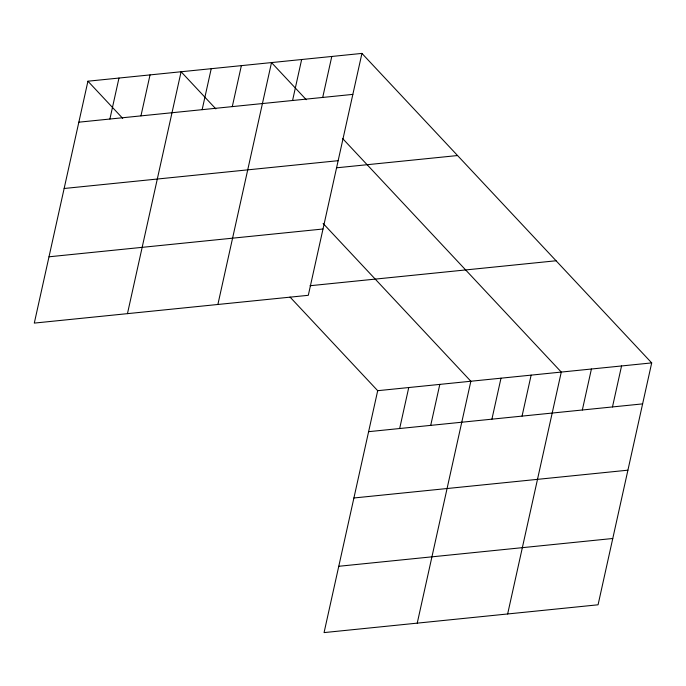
<?xml version="1.0" encoding="UTF-8"?>
<svg xmlns="http://www.w3.org/2000/svg" width="686" height="686" viewBox="0 0 686 686"><rect width="100%" height="100%" fill="white"/><g stroke="black" fill="none" stroke-linecap="round" stroke-linejoin="round"><path stroke-width="1.03" d="M87.928 81.205L34.3 323.097L308.306 295.306L361.934 53.405L87.928 81.205L122.7 118.344M109.897 119.03L118.978 78.058M140.947 115.883L150.037 74.903M127.459 313.648L181.087 71.756L215.858 108.894M202.147 109.674L211.228 68.694M232.288 106.622L241.369 65.642M217.882 304.473L271.51 62.58L306.282 99.719M292.562 100.508L301.651 59.528M322.703 97.446L331.792 56.466M290.041 297.072L377.694 390.694L324.066 632.595L598.072 604.795L651.7 362.903L361.934 53.405M399.664 428.527L408.753 387.547M430.714 425.371L439.803 384.4M417.234 623.137L470.853 381.245L323.115 223.447M491.913 419.172L500.994 378.192M522.055 416.11L531.135 375.131M507.649 613.97L561.277 372.078L342.503 138.409M582.337 409.996L591.418 369.017M612.478 406.935L621.559 365.955M78.839 122.185L352.844 94.385M64.141 188.487L338.147 160.687M336.989 167.77L457.553 155.542M48.998 256.796L323.003 229.004M310.021 285.728L556.08 260.766M377.694 390.694L651.7 362.903M368.614 431.674L642.619 403.882M353.907 497.976L627.913 470.184M338.764 566.284L612.769 538.493"/></g></svg>
